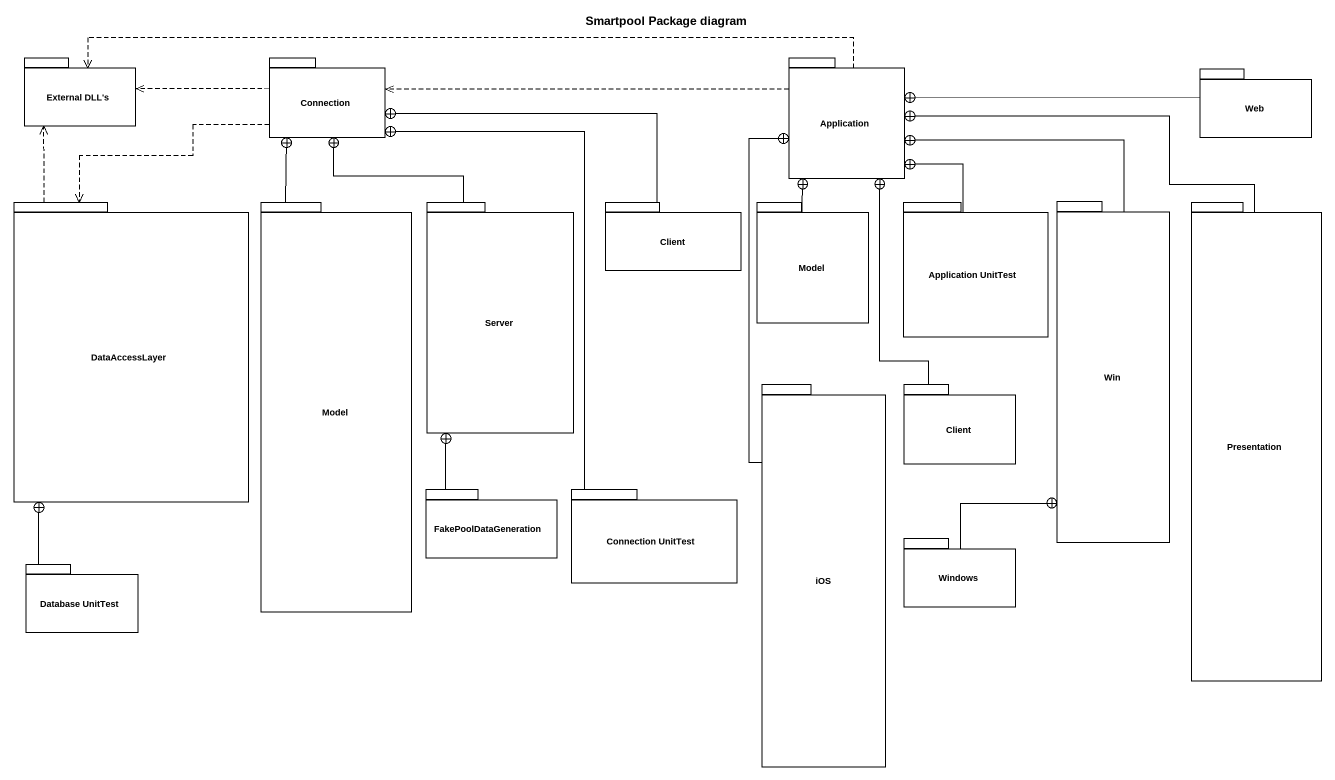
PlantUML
@startuml
title Smartpool Package diagram
package "External DLL's" as External_DLL_s {
}
package Connection {
}
package Application {
}
package Web {
}
package DataAccessLayer {
}
package Model {
}
package Server {
}
package Client {
}
package "Model" as Model_2 {
}
package "Application UnitTest" as Application_UnitTest {
}
package Win {
}
package Presentation {
}
package iOS {
}
package "Client" as Client_2 {
}
package FakePoolDataGeneration {
}
package "Connection UnitTest" as Connection_UnitTest {
}
package Windows {
}
package "Database UnitTest" as Database_UnitTest {
}
Connection .left.> External_DLL_s
Connection ..> DataAccessLayer
Application .left.> External_DLL_s
Application .left.> Connection
Web -left-+ Application
DataAccessLayer .up.> External_DLL_s
Model -up-+ Connection
Server -up-+ Connection
Client -left-+ Connection
Model_2 -up-+ Application
Application_UnitTest -up-+ Application
Win -up-+ Application
Presentation -up-+ Application
iOS -up-+ Application
Client_2 -up-+ Application
FakePoolDataGeneration -up-+ Server
Connection_UnitTest -up-+ Connection
Windows -up-+ Win
Database_UnitTest -up-+ DataAccessLayer
@enduml
